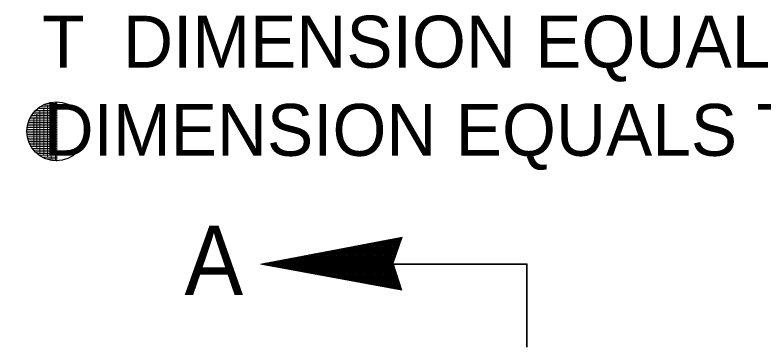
# Model space of a CAD drawing. Extents: x 85 to 536, y -19 to 324.
# Drawn here: x 163.26 to 184.9, y 49.49 to 59.1 of the extents above; entities that cross this region are included whole.
import ezdxf

# ---------------------------------------------------------------- set-up
doc = ezdxf.new("R2010")
doc.units = 0
doc.header["$LTSCALE"] = 0.6
doc.layers.add('1', color=7, linetype='Continuous', lineweight=13)

msp = doc.modelspace()

# ---------------------------------------------------------------- linework, layer by layer
at = {"layer": '1'}
for p, q in [((164.0819, 56.4877), (164.4671, 56.4877)), ((164.204, 56.4821), (164.204, 54.9921)), ((164.2086, 56.5377), (164.4671, 56.5377)), ((164.314, 56.5121), (164.314, 54.9321)), ((164.434, 56.5521), (164.434, 54.8821)), ((164.4753, 56.5717), (164.4753, 54.8678)), ((163.8198, 56.2877), (164.4671, 56.2877)), ((163.8677, 56.3377), (164.4671, 56.3377)), ((163.9246, 56.3877), (164.4671, 56.3877)), ((163.984, 56.3421), (163.984, 55.1121)), ((163.9938, 56.4377), (164.4671, 56.4377)), ((164.094, 56.4121), (164.094, 55.0321)), ((163.6882, 56.0877), (164.4671, 56.0877)), ((163.7138, 56.1377), (164.4671, 56.1377)), ((163.7439, 56.1877), (164.4671, 56.1877)), ((163.7789, 56.2377), (164.4671, 56.2377)), ((163.804, 56.1121), (163.804, 55.3221)), ((163.894, 56.2321), (163.894, 55.2321)), ((163.6146, 55.8377), (164.4671, 55.8377)), ((163.6228, 55.8877), (164.4671, 55.8877)), ((163.6341, 55.9377), (164.4671, 55.9377)), ((163.6486, 55.9877), (164.4671, 55.9877)), ((163.6666, 56.0377), (164.4671, 56.0377)), ((163.6073, 55.7377), (164.4671, 55.7377)), ((163.6081, 55.6877), (164.4671, 55.6877)), ((163.6095, 55.7877), (164.4671, 55.7877)), ((163.6119, 55.6377), (164.4671, 55.6377)), ((163.6186, 55.5877), (164.4671, 55.5877)), ((163.6284, 55.5377), (164.4671, 55.5377)), ((163.6414, 55.4877), (164.4671, 55.4877)), ((163.6577, 55.4377), (164.4671, 55.4377)), ((163.6776, 55.3877), (164.4671, 55.3877)), ((163.7013, 55.3377), (164.4671, 55.3377)), ((163.7292, 55.2877), (164.4671, 55.2877)), ((163.7618, 55.2377), (164.4671, 55.2377)), ((163.7999, 55.1877), (164.4671, 55.1877)), ((163.8443, 55.1377), (164.4671, 55.1377)), ((163.8967, 55.0877), (164.4671, 55.0877)), ((163.9596, 55.0377), (164.4671, 55.0377)), ((164.0376, 54.9877), (164.4671, 54.9877)), ((164.1419, 54.9377), (164.4671, 54.9377)), ((164.3246, 54.8877), (164.4671, 54.8877)), ((174.0584, 51.2135), (174.0584, 52.5907)), ((174.0884, 51.2081), (174.0884, 52.5964)), ((174.1184, 51.2026), (174.1184, 52.6021)), ((174.4402, 52.6052), (174.1348, 52.6052)), ((174.1484, 51.1971), (174.1484, 52.6078)), ((174.1784, 51.1916), (174.1784, 52.6135)), ((174.2084, 51.9345), (174.2084, 52.6192)), ((174.2384, 52.0213), (174.2384, 52.6248)), ((174.2684, 52.1081), (174.2684, 52.6305)), ((174.4505, 52.6352), (174.293, 52.6352)), ((174.2984, 52.1949), (174.2984, 52.6362)), ((174.3284, 52.2817), (174.3284, 52.6419)), ((174.3584, 52.3685), (174.3584, 52.6476)), ((174.3884, 52.4554), (174.3884, 52.6533)), ((174.4184, 52.5422), (174.4184, 52.659)), ((174.4484, 52.629), (174.4484, 52.6647)), ((174.4609, 52.6652), (174.4511, 52.6652)), ((172.9184, 51.4223), (172.9184, 52.3744)), ((172.9484, 51.4168), (172.9484, 52.3801)), ((172.9784, 51.4113), (172.9784, 52.3858)), ((173.0084, 51.4058), (173.0084, 52.3915)), ((174.3676, 52.3952), (173.0281, 52.3952)), ((173.0384, 51.4003), (173.0384, 52.3972)), ((173.0684, 51.3948), (173.0684, 52.4029)), ((173.0984, 51.3893), (173.0984, 52.4085)), ((173.1284, 51.3839), (173.1284, 52.4142)), ((173.1584, 51.3784), (173.1584, 52.4199)), ((174.378, 52.4252), (173.1862, 52.4252)), ((173.1884, 51.3729), (173.1884, 52.4256)), ((173.2184, 51.3674), (173.2184, 52.4313)), ((173.2484, 51.3619), (173.2484, 52.437)), ((173.2784, 51.3564), (173.2784, 52.4427)), ((173.3084, 51.3509), (173.3084, 52.4484)), ((173.3384, 51.3454), (173.3384, 52.4541)), ((174.3883, 52.4552), (173.3443, 52.4552)), ((173.3684, 51.3399), (173.3684, 52.4598)), ((173.3984, 51.3344), (173.3984, 52.4655)), ((173.4284, 51.3289), (173.4284, 52.4712)), ((173.4584, 51.3234), (173.4584, 52.4769)), ((173.4884, 51.3179), (173.4884, 52.4825)), ((174.3987, 52.4852), (173.5024, 52.4852)), ((173.5184, 51.3124), (173.5184, 52.4882)), ((173.5484, 51.3069), (173.5484, 52.4939)), ((173.5784, 51.3014), (173.5784, 52.4996)), ((173.6084, 51.296), (173.6084, 52.5053)), ((173.6384, 51.2905), (173.6384, 52.511)), ((174.4091, 52.5152), (173.6605, 52.5152)), ((173.6684, 51.285), (173.6684, 52.5167)), ((173.6984, 51.2795), (173.6984, 52.5224)), ((173.7284, 51.274), (173.7284, 52.5281)), ((173.7584, 51.2685), (173.7584, 52.5338)), ((173.7884, 51.263), (173.7884, 52.5395)), ((173.8184, 51.2575), (173.8184, 52.5452)), ((174.4194, 52.5452), (173.8186, 52.5452)), ((173.8484, 51.252), (173.8484, 52.5508)), ((173.8784, 51.2465), (173.8784, 52.5565)), ((173.9084, 51.241), (173.9084, 52.5622)), ((173.9384, 51.2355), (173.9384, 52.5679)), ((173.9684, 51.23), (173.9684, 52.5736)), ((174.4298, 52.5752), (173.9767, 52.5752)), ((173.9984, 51.2245), (173.9984, 52.5793)), ((174.0284, 51.219), (174.0284, 52.585)), ((174.2847, 52.1552), (171.7632, 52.1552)), ((171.7784, 51.6311), (171.7784, 52.1581)), ((171.8084, 51.6256), (171.8084, 52.1638)), ((171.8384, 51.6201), (171.8384, 52.1695)), ((171.8684, 51.6146), (171.8684, 52.1752)), ((171.8984, 51.6091), (171.8984, 52.1809)), ((174.295, 52.1852), (171.9213, 52.1852)), ((171.9284, 51.6036), (171.9284, 52.1865)), ((171.9584, 51.5981), (171.9584, 52.1922)), ((171.9884, 51.5926), (171.9884, 52.1979)), ((172.0184, 51.5871), (172.0184, 52.2036)), ((172.0484, 51.5816), (172.0484, 52.2093)), ((172.0784, 51.5761), (172.0784, 52.215)), ((174.3054, 52.2152), (172.0794, 52.2152)), ((172.1084, 51.5706), (172.1084, 52.2207)), ((172.1384, 51.5651), (172.1384, 52.2264)), ((172.1684, 51.5597), (172.1684, 52.2321)), ((172.1984, 51.5542), (172.1984, 52.2378)), ((172.2284, 51.5487), (172.2284, 52.2435)), ((174.3158, 52.2452), (172.2375, 52.2452)), ((172.2584, 51.5432), (172.2584, 52.2492)), ((172.2884, 51.5377), (172.2884, 52.2549)), ((172.3184, 51.5322), (172.3184, 52.2605)), ((172.3484, 51.5267), (172.3484, 52.2662)), ((172.3784, 51.5212), (172.3784, 52.2719)), ((174.3261, 52.2752), (172.3956, 52.2752)), ((172.4084, 51.5157), (172.4084, 52.2776)), ((172.4384, 51.5102), (172.4384, 52.2833)), ((172.4684, 51.5047), (172.4684, 52.289)), ((172.4984, 51.4992), (172.4984, 52.2947)), ((172.5284, 51.4937), (172.5284, 52.3004)), ((174.3365, 52.3052), (172.5538, 52.3052)), ((172.5584, 51.4882), (172.5584, 52.3061)), ((172.5884, 51.4827), (172.5884, 52.3118)), ((172.6184, 51.4772), (172.6184, 52.3175)), ((172.6484, 51.4718), (172.6484, 52.3232)), ((172.6784, 51.4663), (172.6784, 52.3289)), ((172.7084, 51.4608), (172.7084, 52.3345)), ((174.3469, 52.3352), (172.7119, 52.3352)), ((172.7384, 51.4553), (172.7384, 52.3402)), ((172.7684, 51.4498), (172.7684, 52.3459)), ((172.7984, 51.4443), (172.7984, 52.3516)), ((172.8284, 51.4388), (172.8284, 52.3573)), ((172.8584, 51.4333), (172.8584, 52.363)), ((174.3572, 52.3652), (172.87, 52.3652)), ((172.8884, 51.4278), (172.8884, 52.3687)), ((170.6384, 51.8398), (170.6384, 51.9418)), ((174.2121, 51.9452), (170.6564, 51.9452)), ((170.6684, 51.8343), (170.6684, 51.9475)), ((170.6984, 51.8288), (170.6984, 51.9532)), ((170.7284, 51.8234), (170.7284, 51.9589)), ((170.7584, 51.8179), (170.7584, 51.9645)), ((170.7884, 51.8124), (170.7884, 51.9702)), ((174.2225, 51.9752), (170.8146, 51.9752)), ((170.8184, 51.8069), (170.8184, 51.9759)), ((170.8484, 51.8014), (170.8484, 51.9816)), ((170.8784, 51.7959), (170.8784, 51.9873)), ((170.9084, 51.7904), (170.9084, 51.993)), ((170.9384, 51.7849), (170.9384, 51.9987)), ((170.9684, 51.7794), (170.9684, 52.0044)), ((174.2328, 52.0052), (170.9727, 52.0052)), ((170.9984, 51.7739), (170.9984, 52.0101)), ((171.0284, 51.7684), (171.0284, 52.0158)), ((171.0584, 51.7629), (171.0584, 52.0215)), ((171.0884, 51.7574), (171.0884, 52.0272)), ((171.1184, 51.7519), (171.1184, 52.0329)), ((174.2432, 52.0352), (171.1308, 52.0352)), ((171.1484, 51.7464), (171.1484, 52.0385)), ((171.1784, 51.7409), (171.1784, 52.0442)), ((171.2084, 51.7355), (171.2084, 52.0499)), ((171.2384, 51.73), (171.2384, 52.0556)), ((171.2684, 51.7245), (171.2684, 52.0613)), ((174.2536, 52.0652), (171.2889, 52.0652)), ((171.2984, 51.719), (171.2984, 52.067)), ((171.3284, 51.7135), (171.3284, 52.0727)), ((171.3584, 51.708), (171.3584, 52.0784)), ((171.3884, 51.7025), (171.3884, 52.0841)), ((171.4184, 51.697), (171.4184, 52.0898)), ((174.2639, 52.0952), (171.447, 52.0952)), ((171.4484, 51.6915), (171.4484, 52.0955)), ((171.4784, 51.686), (171.4784, 52.1012)), ((171.5084, 51.6805), (171.5084, 52.1069)), ((171.5384, 51.675), (171.5384, 52.1125)), ((171.5684, 51.6695), (171.5684, 52.1182)), ((171.5984, 51.664), (171.5984, 52.1239)), ((174.2743, 52.1252), (171.6051, 52.1252)), ((171.6284, 51.6585), (171.6284, 52.1296)), ((171.6584, 51.653), (171.6584, 52.1353)), ((171.6884, 51.6476), (171.6884, 52.141)), ((171.7184, 51.6421), (171.7184, 52.1467)), ((171.7484, 51.6366), (171.7484, 52.1524)), ((170.3684, 51.8893), (170.3684, 51.8905)), ((174.211, 51.8852), (170.3907, 51.8852)), ((170.3984, 51.8838), (170.3984, 51.8962)), ((170.4284, 51.8783), (170.4284, 51.9019)), ((170.4584, 51.8728), (170.4584, 51.9076)), ((170.4884, 51.8673), (170.4884, 51.9133)), ((174.2017, 51.9152), (170.4983, 51.9152)), ((170.5184, 51.8618), (170.5184, 51.919)), ((170.5484, 51.8563), (170.5484, 51.9247)), ((174.2209, 51.8552), (170.5545, 51.8552)), ((170.5784, 51.8508), (170.5784, 51.9304)), ((170.6084, 51.8453), (170.6084, 51.9361)), ((174.2308, 51.8252), (170.7183, 51.8252)), ((174.2408, 51.7952), (170.8821, 51.7952)), ((174.2507, 51.7652), (171.046, 51.7652)), ((171.0768, 51.9101), (171.0768, 51.9029)), ((171.1268, 51.9193), (171.1268, 51.903)), ((174.2606, 51.7352), (171.2098, 51.7352)), ((174.2084, 51.1861), (174.2084, 51.893)), ((174.2384, 51.1806), (174.2384, 51.8023)), ((174.2705, 51.7052), (171.3736, 51.7052)), ((174.2804, 51.6752), (171.5374, 51.6752)), ((174.2904, 51.6452), (171.7013, 51.6452)), ((174.3003, 51.6152), (171.8651, 51.6152)), ((174.3102, 51.5852), (172.0289, 51.5852)), ((174.3201, 51.5552), (172.1927, 51.5552)), ((174.3301, 51.5252), (172.3565, 51.5252)), ((174.2684, 51.1751), (174.2684, 51.7116)), ((174.2984, 51.1696), (174.2984, 51.6209)), ((174.3284, 51.1641), (174.3284, 51.5302)), ((174.34, 51.4952), (172.5204, 51.4952)), ((174.3499, 51.4652), (172.6842, 51.4652)), ((174.3598, 51.4352), (172.848, 51.4352)), ((174.3698, 51.4052), (173.0118, 51.4052)), ((174.3797, 51.3752), (173.1757, 51.3752)), ((174.3896, 51.3452), (173.3395, 51.3452)), ((174.3995, 51.3152), (173.5033, 51.3152)), ((174.3584, 51.1586), (174.3584, 51.4395)), ((174.3884, 51.1531), (174.3884, 51.3488)), ((174.4094, 51.2852), (173.6671, 51.2852)), ((174.4194, 51.2552), (173.8309, 51.2552)), ((174.4293, 51.2252), (173.9948, 51.2252)), ((174.4392, 51.1952), (174.1586, 51.1952)), ((174.4491, 51.1652), (174.3224, 51.1652)), ((174.4184, 51.1476), (174.4184, 51.2581)), ((174.4484, 51.1421), (174.4484, 51.1674))]:
    msp.add_line(p, q, dxfattribs=at)
msp.add_lwpolyline([(174.4616, 52.6672), (170.365, 51.8899), (174.4573, 51.1405), (174.2014, 51.9142)], close=True, dxfattribs=at)
at = {"layer": '1', "lineweight": 35}
msp.add_lwpolyline([(178.0735, 49.493), (178.0735, 51.893), (171.0015, 51.893)], dxfattribs=at)
at = {"layer": '1', "lineweight": 25}
msp.add_circle((164.4592, 55.7315), 0.8548, dxfattribs=at)

# ---------------------------------------------------------------- texts
at = {"layer": '1'}
for s, p in [('NOTE:  T  DIMENSION EQUALS THE THICKNESS SHOWN ON TYPICAL SECTION.', (156.8045, 57.5734)), ('   DIMENSION EQUALS THE THICKNESS ASPHALT CONC. SHOWN ON TYPICAL SECTION.', (162.4172, 55.0223))]:
    msp.add_text(s, height=1.5, dxfattribs=at).set_placement(p)
at = {"layer": '1', "width": 0.95}
msp.add_text('A', height=2, dxfattribs=at).set_placement((168.1674, 50.9997))

doc.saveas('drawing.dxf')
